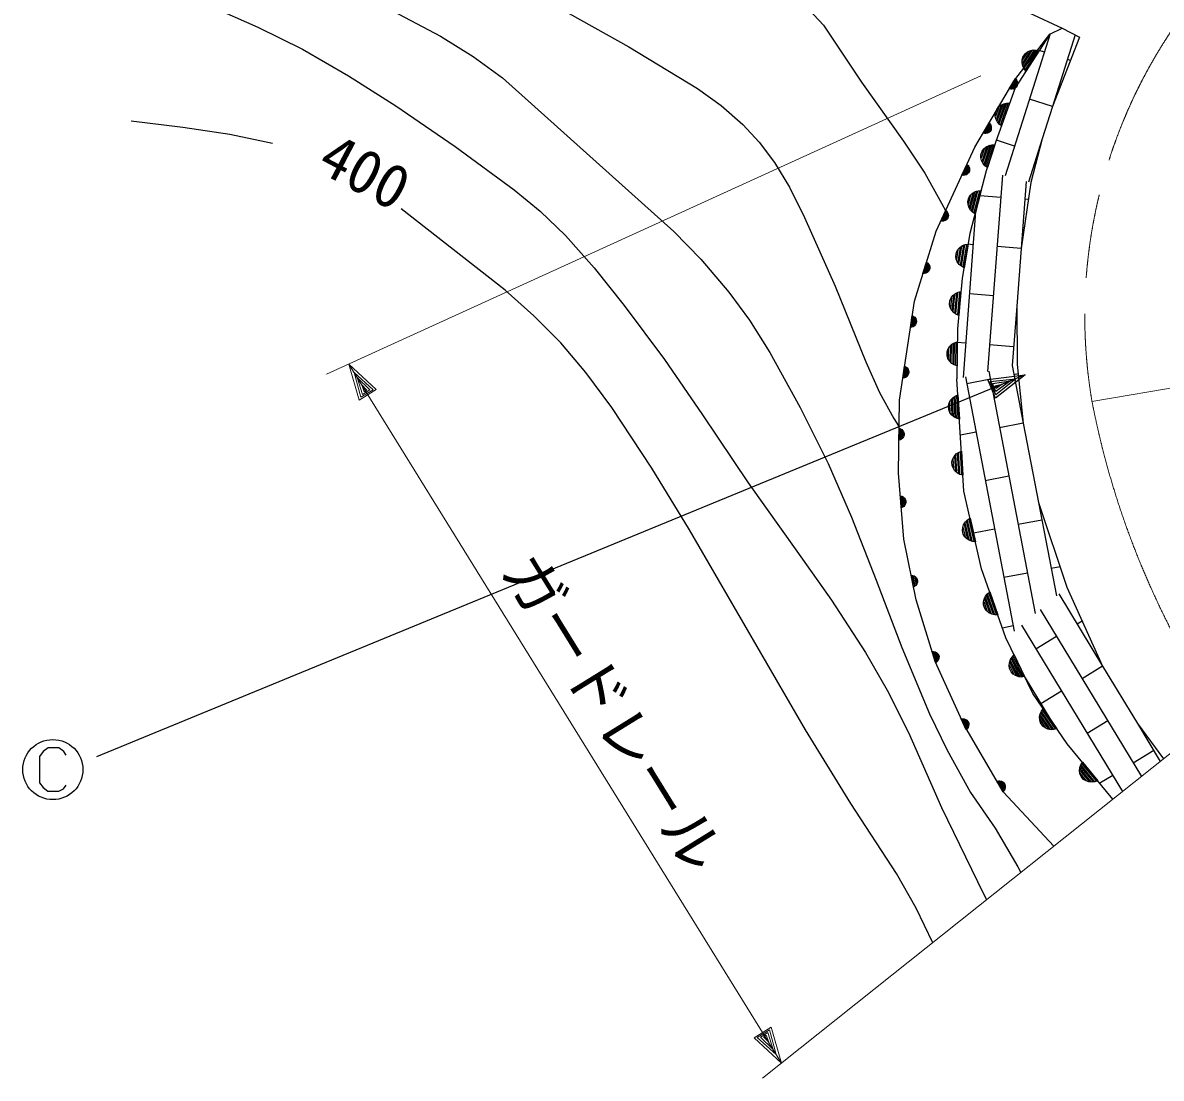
# Model space of a CAD drawing. Units: millimetres, scale not verified. Extents: x 40000 to 680000, y 20000 to 380000.
# Drawn here: x 375241 to 422586, y 247615 to 291494 of the extents above; entities that cross this region are included whole.
import ezdxf
from ezdxf.enums import TextEntityAlignment as Align

# ---------------------------------------------------------------- set-up
doc = ezdxf.new("R2010")
doc.units = ezdxf.units.MM
doc.header["$LTSCALE"] = 1000
doc.linetypes.add('CHAIN', pattern=[18.5, 12, -1.5, 3.5, -1.5])
for name, color, linetype, lineweight in [('M-BGD', 7, 'Continuous', 25), ('M-BMK', 2, 'CHAIN', 13), ('M-BMK-HTXT', 7, 'Continuous', 13), ('M-STR-HTXT', 7, 'Continuous', 13), ('M-STR-STRC', 7, 'Continuous', 25)]:
    doc.layers.add(name, color=color, linetype=linetype, lineweight=lineweight)
doc.styles.add('ＭＳ ゴシック', font='')
doc.styles.get('ＭＳ ゴシック').set_extended_font_data('MS Gothic')

msp = doc.modelspace()

# ---------------------------------------------------------------- linework, layer by layer
at = {"layer": 'M-BGD'}
for p, q in [((413606, 293536), (418470, 291270)), ((417950, 291023), (418470, 291270)), ((418470, 291270), (419182, 290897)), ((418470, 291270), (419182, 290897)), ((417974, 291034), (416096, 285128)), ((416461, 289066), (417950, 291023)), ((417950, 291023), (416510, 288793)), ((419009, 290988), (418064, 288016)), ((419182, 290897), (418064, 288016)), ((419182, 290897), (418064, 288016)), ((417141, 290323), (416815, 289819)), ((416819, 289935), (417036, 290271)), ((416833, 289736), (417224, 290340)), ((417307, 290358), (416851, 289653)), ((416891, 289603), (417368, 290343)), ((416921, 290203), (417020, 290282)), ((417429, 290327), (416930, 289554)), ((417502, 290328), (416959, 289488)), ((417020, 290282), (417124, 290333)), ((417124, 290333), (417262, 290363)), ((417262, 290363), (417379, 290359)), ((417379, 290359), (417502, 290328)), ((417732, 290273), (417511, 290343)), ((416799, 289829), (416802, 289946)), ((416828, 289691), (416799, 289829)), ((416802, 289946), (416834, 290069)), ((416834, 290069), (416921, 290203)), ((418807, 289931), (418685, 289970)), ((416880, 289587), (416828, 289691)), ((416959, 289488), (416880, 289587)), ((414836, 286319), (416461, 289066)), ((416268, 288741), (416523, 289171)), ((416547, 289133), (416313, 288738)), ((416358, 288734), (416572, 289096)), ((416591, 289050), (416407, 288740)), ((416462, 288754), (416605, 288995)), ((416556, 288814), (416508, 288773)), ((416600, 288928), (416519, 288790)), ((416523, 289171), (416564, 289123)), ((416597, 288883), (416556, 288814)), ((416564, 289123), (416592, 289072)), ((416592, 289072), (416610, 289003)), ((416610, 288945), (416597, 288883)), ((416610, 289003), (416610, 288945)), ((416510, 288793), (415714, 286563)), ((416330, 288727), (416268, 288741)), ((416389, 288728), (416330, 288727)), ((416457, 288745), (416389, 288728)), ((416508, 288773), (416457, 288745)), ((415690, 287744), (415743, 287894)), ((415706, 287611), (415840, 287987)), ((415930, 288061), (415729, 287496)), ((415743, 287894), (415821, 287994)), ((415765, 287419), (416007, 288098)), ((416084, 288134), (415802, 287343)), ((415821, 287994), (415912, 288068)), ((415851, 287304), (416147, 288133)), ((416210, 288131), (415901, 287265)), ((415912, 288068), (416039, 288129)), ((416280, 288149), (415944, 287207)), ((416039, 288129), (416154, 288151)), ((416154, 288151), (416280, 288149)), ((418064, 288016), (417111, 288319)), ((418064, 288016), (417636, 286671)), ((418064, 288016), (417636, 286671)), ((415687, 287617), (415690, 287744)), ((415710, 287503), (415687, 287617)), ((415771, 287375), (415710, 287503)), ((415178, 286898), (415433, 287329)), ((415457, 287291), (415223, 286895)), ((415268, 286892), (415481, 287253)), ((415501, 287207), (415317, 286897)), ((415418, 286931), (415367, 286903)), ((415372, 286912), (415515, 287153)), ((415466, 286972), (415418, 286931)), ((415510, 287086), (415428, 286948)), ((415433, 287329), (415474, 287281)), ((415507, 287041), (415466, 286972)), ((415474, 287281), (415502, 287230)), ((415502, 287230), (415520, 287161)), ((415520, 287103), (415507, 287041)), ((415520, 287161), (415520, 287103)), ((415845, 287285), (415771, 287375)), ((415944, 287207), (415845, 287285)), ((415240, 286885), (415178, 286898)), ((415298, 286885), (415240, 286885)), ((415367, 286903), (415298, 286885)), ((415714, 286563), (415311, 285336)), ((416490, 286366), (415730, 286607)), ((417636, 286670), (417064, 284872)), ((417636, 286671), (417158, 284847)), ((417636, 286671), (417158, 284847)), ((413221, 282826), (414836, 286319)), ((415089, 286004), (415139, 286156)), ((415089, 285878), (415089, 286004)), ((415108, 285872), (415233, 286252)), ((415321, 286328), (415134, 285758)), ((415139, 286156), (415214, 286258)), ((415172, 285682), (415397, 286366)), ((415473, 286405), (415211, 285607)), ((415214, 286258), (415302, 286334)), ((415261, 285569), (415536, 286405)), ((415302, 286334), (415429, 286398)), ((415599, 286405), (415312, 285531)), ((415669, 286424), (415357, 285474)), ((415429, 286398), (415542, 286424)), ((415542, 286424), (415669, 286424)), ((417474, 286053), (417443, 286063)), ((414297, 285153), (414506, 285607)), ((414534, 285572), (414341, 285155)), ((414386, 285156), (414562, 285537)), ((414586, 285493), (414435, 285166)), ((414506, 285607), (414552, 285564)), ((414552, 285564), (414585, 285515)), ((414585, 285515), (414610, 285449)), ((415115, 285764), (415089, 285878)), ((415179, 285638), (415115, 285764)), ((415255, 285550), (415179, 285638)), ((415357, 285474), (415255, 285550)), ((414359, 285146), (414297, 285153)), ((414417, 285152), (414359, 285146)), ((414484, 285177), (414417, 285152)), ((414532, 285210), (414484, 285177)), ((414488, 285186), (414605, 285440)), ((414575, 285256), (414532, 285210)), ((414608, 285373), (414540, 285228)), ((414609, 285328), (414575, 285256)), ((414616, 285391), (414609, 285328)), ((414610, 285449), (414616, 285391)), ((415311, 285336), (414627, 282734)), ((415983, 285158), (415367, 276997)), ((416966, 284898), (416756, 282116)), ((417158, 284847), (416756, 282116)), ((417158, 284847), (416756, 282116)), ((414542, 284064), (414583, 284219)), ((414570, 283933), (414672, 284320)), ((414583, 284219), (414652, 284325)), ((414755, 284401), (414602, 283821)), ((414645, 283748), (414828, 284444)), ((414652, 284325), (414736, 284406)), ((414902, 284487), (414688, 283674)), ((414736, 284406), (414858, 284478)), ((414741, 283640), (414965, 284491)), ((415028, 284495), (414794, 283605)), ((415096, 284518), (414842, 283551)), ((414858, 284478), (414970, 284510)), ((414970, 284510), (415096, 284518)), ((415914, 284236), (415039, 284302)), ((417055, 284150), (416911, 284160)), ((413415, 283246), (413625, 283700)), ((413653, 283665), (413460, 283248)), ((413504, 283249), (413681, 283630)), ((413625, 283700), (413671, 283657)), ((413671, 283657), (413704, 283609)), ((413704, 283609), (413728, 283542)), ((414866, 283643), (414346, 276750)), ((414551, 283938), (414542, 284064)), ((414583, 283826), (414551, 283938)), ((414654, 283704), (414583, 283826)), ((414736, 283620), (414654, 283704)), ((414842, 283551), (414736, 283620)), ((413478, 283239), (413415, 283246)), ((413536, 283246), (413478, 283239)), ((413602, 283270), (413536, 283246)), ((413704, 283586), (413553, 283260)), ((413650, 283303), (413602, 283270)), ((413606, 283279), (413724, 283533)), ((413694, 283349), (413650, 283303)), ((413726, 283466), (413659, 283321)), ((413727, 283421), (413694, 283349)), ((413734, 283484), (413727, 283421)), ((413728, 283542), (413734, 283484)), ((412325, 279926), (413221, 282826)), ((414627, 282734), (414312, 280872)), ((414173, 281488), (414293, 282198)), ((414204, 282152), (414319, 282234)), ((414362, 282247), (414222, 281419)), ((414278, 281389), (414424, 282257)), ((414319, 282234), (414428, 282277)), ((414487, 282267), (414333, 281359)), ((414553, 282296), (414386, 281310)), ((414428, 282277), (414553, 282296)), ((414762, 282267), (414550, 282283)), ((416756, 282116), (415759, 282192)), ((414042, 281794), (414069, 281952)), ((414061, 281669), (414042, 281794)), ((414069, 281952), (414128, 282064)), ((414081, 281666), (414148, 282060)), ((414223, 282149), (414124, 281557)), ((414128, 282064), (414204, 282152)), ((416756, 282116), (416575, 279717)), ((416756, 282116), (416575, 279717)), ((412677, 281065), (412824, 281542)), ((412856, 281511), (412721, 281072)), ((412765, 281079), (412889, 281480)), ((412918, 281440), (412812, 281096)), ((412824, 281542), (412876, 281505)), ((412862, 281122), (412945, 281390)), ((412876, 281505), (412914, 281462)), ((412955, 281324), (412908, 281171)), ((412914, 281462), (412947, 281399)), ((412963, 281280), (412939, 281203)), ((412947, 281399), (412961, 281343)), ((412961, 281343), (412963, 281280)), ((414104, 281561), (414061, 281669)), ((414186, 281445), (414104, 281561)), ((414274, 281369), (414186, 281445)), ((414386, 281310), (414274, 281369)), ((412740, 281066), (412677, 281065)), ((412796, 281080), (412740, 281066)), ((412859, 281113), (412796, 281080)), ((412902, 281152), (412859, 281113)), ((412939, 281203), (412902, 281152)), ((414312, 280872), (414111, 278770)), ((414031, 280240), (414136, 280291)), ((414196, 280285), (414108, 279369)), ((414136, 280291), (414259, 280319)), ((414259, 280319), (414164, 279324)), ((411703, 275798), (412325, 279926)), ((413786, 279782), (413801, 279941)), ((413801, 279941), (413852, 280057)), ((413834, 279656), (413872, 280055)), ((413852, 280057), (413922, 280150)), ((413942, 280149), (413885, 279551)), ((413922, 280150), (414031, 280240)), ((413939, 279486), (414007, 280203)), ((414072, 280257), (413993, 279420)), ((414050, 279395), (414134, 280271)), ((415605, 280147), (414608, 280223)), ((413814, 279658), (413786, 279782)), ((413865, 279553), (413814, 279658)), ((413955, 279444), (413865, 279553)), ((414049, 279375), (413955, 279444)), ((414164, 279324), (414049, 279375)), ((416575, 279716), (416389, 277244)), ((416575, 279717), (416592, 277293)), ((416575, 279717), (416592, 277293)), ((412159, 278824), (412233, 279318)), ((412270, 279292), (412201, 278837)), ((412233, 279318), (412290, 279289)), ((412244, 278851), (412306, 279266)), ((412332, 278899), (412275, 278857)), ((412341, 279231), (412288, 278875)), ((412290, 279289), (412335, 279252)), ((412369, 278944), (412332, 278899)), ((412333, 278908), (412375, 279185)), ((412335, 279252), (412377, 279195)), ((412398, 279000), (412369, 278944)), ((412396, 279122), (412372, 278963)), ((412377, 279195), (412399, 279141)), ((412410, 279079), (412398, 279000)), ((412399, 279141), (412410, 279079)), ((412221, 278834), (412159, 278824)), ((412275, 278857), (412221, 278834)), ((414111, 278770), (414089, 276688)), ((413681, 277814), (413722, 277933)), ((413722, 277933), (413784, 278033)), ((413738, 277533), (413742, 277933)), ((413784, 278033), (413885, 278131)), ((413804, 278032), (413797, 277432)), ((413857, 277372), (413864, 278092)), ((413885, 278131), (413985, 278190)), ((413925, 278151), (413916, 277311)), ((413976, 277290), (413985, 278170)), ((413985, 278190), (414106, 278229)), ((414045, 278190), (414035, 277270)), ((414106, 278229), (414095, 277229)), ((414453, 278178), (414105, 278205)), ((416448, 278028), (415451, 278103)), ((413680, 277654), (413681, 277814)), ((413718, 277533), (413680, 277654)), ((413777, 277433), (413718, 277533)), ((411841, 276717), (411916, 277211)), ((411952, 277186), (411884, 276731)), ((411916, 277211), (411972, 277183)), ((411926, 276745), (411989, 277160)), ((412024, 277124), (411970, 276768)), ((411972, 277183), (412017, 277145)), ((412016, 276802), (412057, 277079)), ((412017, 277145), (412059, 277089)), ((412078, 277015), (412054, 276857)), ((412059, 277089), (412081, 277035)), ((412092, 276972), (412080, 276893)), ((412081, 277035), (412092, 276972)), ((413876, 277332), (413777, 277433)), ((413975, 277270), (413876, 277332)), ((414095, 277229), (413975, 277270)), ((415415, 277008), (417346, 266932)), ((416388, 277244), (416848, 274846)), ((416592, 277293), (416848, 274846)), ((416592, 277293), (416848, 274846)), ((411903, 276728), (411841, 276717)), ((411957, 276750), (411903, 276728)), ((412014, 276792), (411957, 276750)), ((412051, 276837), (412014, 276792)), ((412080, 276893), (412051, 276837)), ((414381, 272015), (414089, 276688)), ((414442, 276773), (416468, 266200)), ((415480, 276671), (414497, 276483)), ((416634, 276893), (416462, 276860)), ((411660, 272776), (411703, 275798)), ((413738, 275573), (413771, 275696)), ((413748, 275414), (413738, 275573)), ((413771, 275696), (413824, 275799)), ((413815, 275298), (413791, 275697)), ((413824, 275799), (413918, 275905)), ((413844, 275800), (413882, 275202)), ((413945, 275146), (413900, 275864)), ((413918, 275905), (414014, 275971)), ((413956, 275928), (414009, 275089)), ((414014, 275971), (414131, 276019)), ((414070, 275073), (414015, 275951)), ((414074, 275975), (414131, 275057)), ((414131, 276019), (414194, 275021)), ((413796, 275296), (413748, 275414)), ((413862, 275200), (413796, 275296)), ((413968, 275107), (413862, 275200)), ((414071, 275053), (413968, 275107)), ((411679, 274137), (411686, 274637)), ((411686, 274637), (411746, 274616)), ((411726, 274617), (411720, 274157)), ((411746, 274616), (411796, 274586)), ((414194, 275021), (414071, 275053)), ((416848, 274846), (415865, 274658)), ((416848, 274846), (417479, 271553)), ((416848, 274846), (417479, 271553)), ((411740, 274156), (411679, 274137)), ((411790, 274186), (411740, 274156)), ((411760, 274176), (411766, 274596)), ((411841, 274235), (411790, 274186)), ((411796, 274586), (411845, 274535)), ((411805, 274565), (411800, 274206)), ((411841, 274245), (411845, 274525)), ((411872, 274285), (411841, 274235)), ((411845, 274535), (411874, 274485)), ((411874, 274465), (411872, 274305)), ((411892, 274344), (411872, 274285)), ((411874, 274485), (411893, 274424)), ((411893, 274424), (411892, 274344)), ((414883, 274470), (414236, 274346)), ((414160, 273635), (414277, 273682)), ((414277, 273682), (414340, 272684)), ((413884, 273237), (413917, 273359)), ((413894, 273077), (413884, 273237)), ((413917, 273359), (413970, 273463)), ((413962, 272961), (413937, 273361)), ((413970, 273463), (414064, 273569)), ((413990, 273464), (414028, 272865)), ((414091, 272809), (414046, 273528)), ((414064, 273569), (414160, 273635)), ((414103, 273591), (414155, 272753)), ((414216, 272737), (414161, 273615)), ((414220, 273639), (414277, 272721)), ((411881, 270024), (411660, 272776)), ((413942, 272960), (413894, 273077)), ((414008, 272864), (413942, 272960)), ((414114, 272770), (414008, 272864)), ((414217, 272717), (414114, 272770)), ((414340, 272684), (414217, 272717)), ((416251, 272645), (415269, 272456)), ((411737, 271823), (411798, 271807)), ((411777, 271324), (411737, 271823)), ((411778, 271806), (411815, 271347)), ((411798, 271807), (411850, 271781)), ((411853, 271370), (411820, 271789)), ((411850, 271781), (411904, 271736)), ((415114, 268798), (414381, 272015)), ((411835, 271349), (411777, 271324)), ((411882, 271383), (411835, 271349)), ((411862, 271762), (411891, 271403)), ((411928, 271437), (411882, 271383)), ((411904, 271736), (411938, 271688)), ((411927, 271447), (411905, 271726)), ((411954, 271489), (411928, 271437)), ((411938, 271688), (411963, 271630)), ((411940, 271668), (411952, 271509)), ((411969, 271550), (411954, 271489)), ((411963, 271630), (411969, 271550)), ((417479, 271553), (418224, 267664)), ((417479, 271553), (418666, 268033)), ((417479, 271553), (418666, 268033)), ((414444, 270748), (414529, 270828)), ((414529, 270828), (414637, 270894)), ((414587, 270842), (414791, 269945)), ((414637, 270894), (414859, 269919)), ((417619, 270820), (416637, 270631)), ((414321, 270391), (414333, 270517)), ((414356, 270235), (414321, 270391)), ((414333, 270517), (414369, 270628)), ((414441, 270132), (414352, 270522)), ((414369, 270628), (414444, 270748)), ((414389, 270632), (414522, 270047)), ((414594, 270002), (414434, 270704)), ((414479, 270776), (414666, 269957)), ((414729, 269951), (414533, 270809)), ((415655, 270443), (414778, 270275)), ((412398, 267500), (411881, 270024)), ((414422, 270127), (414356, 270235)), ((414502, 270043), (414422, 270127)), ((414622, 269968), (414502, 270043)), ((414733, 269931), (414622, 269968)), ((414859, 269919), (414733, 269931)), ((412188, 268523), (412251, 268516)), ((412288, 268033), (412188, 268523)), ((412231, 268512), (412324, 268061)), ((412251, 268516), (412306, 268496)), ((412359, 268089), (412274, 268500)), ((412306, 268496), (412365, 268457)), ((412320, 268479), (412392, 268126)), ((412365, 268457), (412404, 268414)), ((416129, 265917), (415114, 268798)), ((417023, 268618), (416041, 268430)), ((418381, 268878), (418005, 268806)), ((412343, 268065), (412288, 268033)), ((412386, 268105), (412343, 268065)), ((412423, 268173), (412367, 268448)), ((412425, 268164), (412386, 268105)), ((412404, 268414), (412436, 268360)), ((412408, 268395), (412440, 268238)), ((412444, 268219), (412425, 268164)), ((412436, 268360), (412452, 268281)), ((412452, 268281), (412444, 268219)), ((418666, 268033), (420150, 264739)), ((418666, 268033), (420150, 264739)), ((415197, 267420), (415220, 267534)), ((415220, 267534), (415281, 267662)), ((415239, 267541), (415439, 266975)), ((415515, 266938), (415276, 267617)), ((415281, 267662), (415356, 267752)), ((415312, 267694), (415592, 266902)), ((415356, 267752), (415456, 267829)), ((415655, 266903), (415362, 267733)), ((415412, 267771), (415718, 266904)), ((415456, 267829), (415788, 266886)), ((418324, 267748), (420150, 264739)), ((413188, 264945), (412398, 267500)), ((415199, 267293), (415197, 267420)), ((415252, 267142), (415199, 267293)), ((415349, 267049), (415216, 267427)), ((415330, 267043), (415252, 267142)), ((415420, 266968), (415330, 267043)), ((417548, 267100), (421759, 260161)), ((415547, 266907), (415420, 266968)), ((415662, 266884), (415547, 266907)), ((415788, 266886), (415662, 266884)), ((419302, 266622), (419086, 266492)), ((416427, 266416), (415984, 266331)), ((416771, 266452), (420970, 259532)), ((417249, 263603), (416129, 265917)), ((418232, 265973), (417377, 265454)), ((413059, 265362), (413122, 265361)), ((413207, 264885), (413059, 265362)), ((413103, 265355), (413239, 264916)), ((413122, 265361), (413179, 265347)), ((413272, 264946), (413147, 265348)), ((413179, 265347), (413242, 265314)), ((413195, 265331), (413301, 264987)), ((413242, 265314), (413285, 265275)), ((413327, 265037), (413245, 265304)), ((413285, 265275), (413322, 265224)), ((413291, 265256), (413338, 265103)), ((413322, 265224), (413346, 265147)), ((413346, 265147), (413344, 265084)), ((416381, 265122), (416471, 265210)), ((416435, 265148), (416835, 264320)), ((416471, 265210), (416907, 264310)), ((414375, 262316), (413188, 264945)), ((413258, 264921), (413207, 264885)), ((413297, 264965), (413258, 264921)), ((413330, 265027), (413297, 264965)), ((413344, 265084), (413330, 265027)), ((416260, 264775), (416270, 264891)), ((416276, 264649), (416260, 264775)), ((416270, 264891), (416317, 265024)), ((416452, 264423), (416278, 264783)), ((416288, 264900), (416550, 264359)), ((416630, 264331), (416316, 264980)), ((416317, 265024), (416381, 265122)), ((416344, 265060), (416710, 264304)), ((416773, 264312), (416389, 265104)), ((420150, 264739), (419295, 264221)), ((420150, 264739), (421595, 262358)), ((420150, 264739), (421595, 262358)), ((416346, 264505), (416276, 264649)), ((416434, 264415), (416346, 264505)), ((416532, 264351), (416434, 264415)), ((416665, 264304), (416532, 264351)), ((416781, 264294), (416665, 264304)), ((416907, 264310), (416781, 264294)), ((416928, 264267), (417996, 262506)), ((418671, 261516), (417249, 263603)), ((418440, 263702), (417585, 263183)), ((417553, 262766), (417601, 262872)), ((417574, 262805), (418047, 262111)), ((417601, 262872), (417678, 262973)), ((418108, 262128), (417613, 262856)), ((417651, 262906), (418169, 262146)), ((417678, 262973), (418241, 262146)), ((414268, 262554), (414331, 262561)), ((414474, 262098), (414268, 262554)), ((414313, 262552), (414502, 262133)), ((414331, 262561), (414389, 262554)), ((414530, 262168), (414357, 262551)), ((416017, 259521), (414375, 262316)), ((414389, 262554), (414455, 262529)), ((414406, 262540), (414554, 262212)), ((414455, 262529), (414503, 262496)), ((414574, 262265), (414459, 262520)), ((414503, 262496), (414546, 262449)), ((414511, 262477), (414577, 262332)), ((414546, 262449), (414579, 262376)), ((414585, 262313), (414578, 262255)), ((414579, 262376), (414585, 262313)), ((417526, 262627), (417553, 262766)), ((417533, 262511), (417526, 262627)), ((417567, 262389), (417533, 262511)), ((417543, 262638), (417881, 262143)), ((417775, 262192), (417549, 262522)), ((417964, 262127), (417559, 262722)), ((417658, 262257), (417567, 262389)), ((420359, 262468), (419504, 261949)), ((421595, 262358), (422674, 260891)), ((421595, 262358), (422674, 260891)), ((421596, 262357), (422547, 260789)), ((414520, 262141), (414474, 262098)), ((414553, 262189), (414520, 262141)), ((414578, 262255), (414553, 262189)), ((417758, 262180), (417658, 262257)), ((417864, 262131), (417758, 262180)), ((418003, 262105), (417864, 262131)), ((418119, 262112), (418003, 262105)), ((418241, 262146), (418119, 262112)), ((420580, 259221), (418671, 261516)), ((422277, 261234), (421422, 260715)), ((419188, 260395), (419201, 260535)), ((419201, 260535), (419239, 260646)), ((419203, 260407), (419587, 259946)), ((419671, 259939), (419211, 260492)), ((419218, 260576), (419756, 259931)), ((419239, 260646), (419306, 260753)), ((419815, 259954), (419252, 260630)), ((419285, 260684), (419874, 259977)), ((419306, 260753), (419945, 259984)), ((415754, 259969), (415816, 259982)), ((416007, 259538), (415754, 259969)), ((415799, 259972), (416032, 259576)), ((415816, 259982), (415874, 259982)), ((416056, 259613), (415843, 259975)), ((415874, 259982), (415943, 259964)), ((415893, 259970), (416075, 259659)), ((415943, 259964), (415994, 259936)), ((416090, 259714), (415948, 259955)), ((415994, 259936), (416042, 259894)), ((419205, 260279), (419188, 260395)), ((419252, 260162), (419205, 260279)), ((419477, 259985), (419221, 260292)), ((419354, 260039), (419252, 260162)), ((419461, 259972), (419354, 260039)), ((419571, 259933), (419461, 259972)), ((419712, 259921), (419571, 259933)), ((419828, 259938), (419712, 259921)), ((419945, 259984), (419828, 259938)), ((420567, 260197), (420037, 259875)), ((416004, 259919), (416085, 259781)), ((416049, 259586), (416007, 259538)), ((418119, 257259), (416017, 259521)), ((416042, 259894), (416082, 259825)), ((416077, 259637), (416049, 259586)), ((416095, 259705), (416077, 259637)), ((416082, 259825), (416095, 259764)), ((416095, 259764), (416095, 259705))]:
    msp.add_line(p, q, dxfattribs=at)
for points in [[(385546, 294580), (389122, 292795), (392609, 290938), (393971, 290098), (395196, 289210), (402321, 282817), (403435, 281663), (404604, 280292), (405457, 279130), (406314, 277779), (407571, 275498), (408738, 273171), (409711, 270936), (410729, 268327), (411793, 265526), (412955, 262760), (413681, 261249), (414655, 259498), (415674, 258005), (416629, 256398), (416746, 256164)], [(396048, 293398), (396761, 292694), (397488, 292148), (400448, 290495), (403303, 288767), (404280, 288051), (405185, 287259), (405864, 286530), (406500, 285682), (407122, 284653), (407757, 283393), (409022, 280543), (410301, 277398), (410874, 276118), (411465, 275037), (411655, 274735)], [(383000, 292197), (385016, 291314), (386875, 290393), (388782, 289294), (390750, 288040), (393226, 286349), (395679, 284546), (396758, 283655), (397814, 282648), (399009, 281302), (400251, 279738), (401927, 277494), (403515, 275200), (405405, 272374), (407432, 269527), (408871, 267496), (410285, 265310), (411184, 263749), (412074, 261982), (413455, 258875), (414939, 255793), (415325, 255032)], [(407293, 292541), (407928, 292050), (408548, 291395), (410122, 289020), (411869, 286573), (412750, 285238), (413452, 283991), (413627, 283662)], [(385625, 286475), (383848, 286847), (381899, 287142), (379751, 287410)], [(413089, 253248), (412395, 254691), (411576, 256130), (409672, 259030), (407786, 262096), (402968, 270420), (401401, 272979), (399735, 275501), (398664, 276951), (397619, 278192), (396496, 279317), (395300, 280372), (390984, 283762)]]:
    msp.add_lwpolyline(points, dxfattribs=at)
at = {"layer": 'M-BMK'}
for centre, radius, start, end in [((440677, 279314), 21270, 129.9543, 189.6363), ((454511, 282490), 35450, 190.9555, 212.9702)]:
    msp.add_arc(centre, radius, start, end, dxfattribs=at)
at = {"layer": 'M-BMK-HTXT'}
msp.add_line((447188, 280419), (419706, 275753), dxfattribs=at)
at = {"layer": 'M-STR-HTXT'}
for p, q in [((415083, 289281), (387876, 276885)), ((410640, 251306), (452734, 284837)), ((388798, 277305), (389944, 276251)), ((389230, 275809), (388798, 277305)), ((388798, 277305), (406798, 248246)), ((389019, 276948), (389811, 276239)), ((389301, 275923), (389019, 276948)), ((389145, 276744), (389677, 276227)), ((389371, 276037), (389145, 276744)), ((389944, 276251), (389230, 275809)), ((389811, 276239), (389301, 275923)), ((389335, 276438), (389544, 276215)), ((389442, 276152), (389335, 276438)), ((389677, 276227), (389371, 276037)), ((389544, 276215), (389442, 276152)), ((410640, 251306), (406006, 247615)), ((405652, 249300), (406366, 249742)), ((405785, 249312), (406295, 249628)), ((405919, 249324), (406225, 249514)), ((406225, 249514), (406451, 248807)), ((406295, 249628), (406577, 248603)), ((406366, 249742), (406798, 248246)), ((406798, 248246), (405652, 249300)), ((406577, 248603), (405785, 249312)), ((406451, 248807), (405919, 249324)), ((406052, 249337), (406154, 249400)), ((406261, 249113), (406052, 249337)), ((406154, 249400), (406261, 249113))]:
    msp.add_line(p, q, dxfattribs=at)
at = {"layer": 'M-STR-STRC'}
for p, q in [((416921, 276852), (378312, 260977)), ((415374, 276670), (416921, 276852)), ((415694, 275893), (415374, 276670)), ((415475, 276582), (416533, 276692)), ((415704, 276027), (415475, 276582)), ((415576, 276494), (416311, 276601)), ((416921, 276852), (415694, 275893)), ((416533, 276692), (415704, 276027)), ((416311, 276601), (415713, 276161)), ((415713, 276161), (415576, 276494)), ((415678, 276406), (415978, 276464)), ((415723, 276295), (415678, 276406)), ((415978, 276464), (415723, 276295)), ((375941, 260997), (375940, 259897)), ((376092, 261196), (375941, 260997)), ((376292, 261346), (376092, 261196)), ((376742, 261346), (376292, 261346)), ((376942, 261195), (376742, 261346)), ((377042, 261045), (376942, 261195)), ((375940, 259897), (376090, 259696)), ((376090, 259696), (376290, 259546)), ((376290, 259546), (376740, 259546)), ((376740, 259546), (376940, 259645)), ((376940, 259645), (377040, 259795))]:
    msp.add_line(p, q, dxfattribs=at)
msp.add_circle((376491, 260446), 1250, dxfattribs=at)

# ---------------------------------------------------------------- texts
at = {"layer": 'M-BGD', "style": 'ＭＳ ゴシック'}
msp.add_text('400', height=1833, rotation=332.237, dxfattribs=at).set_placement((387139, 284884), align=Align.BOTTOM_LEFT)
at = {"layer": 'M-STR-HTXT', "style": 'ＭＳ ゴシック'}
msp.add_text('ガードレール', height=1833, rotation=301.737, dxfattribs=at).set_placement((394612, 268440), align=Align.BOTTOM_LEFT)

doc.saveas('drawing.dxf')
